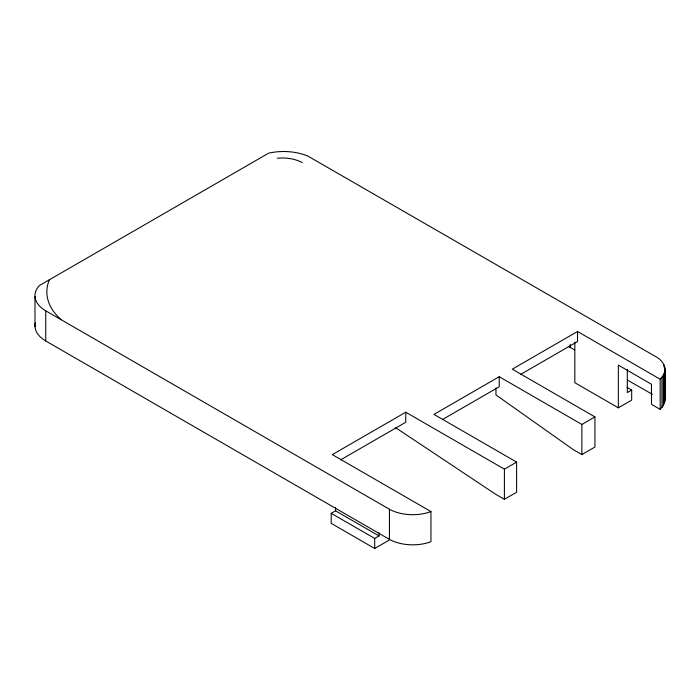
<?xml version="1.0" encoding="UTF-8"?>
<svg xmlns="http://www.w3.org/2000/svg" width="700" height="700" viewBox="0 0 700 700"><rect width="100%" height="100%" fill="white"/><g stroke="black" fill="none" stroke-linecap="round" stroke-linejoin="round"><path stroke-width="1.05" d="M335.545 507.657L335.545 510.808L331.196 513.319L331.196 523.364L374.701 548.485L389.086 540.173M374.701 548.485L374.701 538.431L379.05 535.92L379.05 532.779M495.959 387.896L495.959 394.931L573.178 449.558L581.875 454.58L594.93 447.046L594.93 416.902L581.875 424.436L499.222 376.714L433.965 414.391L516.617 462.114L516.626 492.258L504.403 499.319L504.403 469.166L405.755 412.213L405.755 422.266L340.777 459.778M405.755 412.213L332.308 454.624L430.955 511.577L430.955 541.721L427.7 542.789A33.486 19.338 0 0 1 416.973 544.679L413.236 544.827A33.486 19.338 0 0 1 389.428 539.385L45.736 340.961A37.258 21.508 0 0 1 35.333 322.849M499.222 376.714L499.222 386.767L442.47 419.527M627.025 387.415L631.68 390.066L631.68 400.12L618.336 407.82L618.336 365.12L651.481 384.256L651.49 404.346L660.188 409.369L660.188 379.225L577.526 331.502L577.526 341.556L520.782 374.316M581.875 454.58L581.875 424.436M660.188 409.369L663.32 405.554L664.851 401.433L664.851 371.289C665.805 365.61 661.85 360.509 657.344 357.551L308.123 156.222A40.889 23.642 -0.1 0 0 268.642 153.169L39.41 285.521A37.258 21.508 0 0 0 45.736 310.817L45.736 340.961M664.851 401.433L665 369.18M660.188 379.225L663.32 375.41L664.851 371.289M49.376 279.764L48.16 283.168A88.218 50.925 0 0 0 58.074 316.767L61.101 319.69M577.526 331.502L512.269 369.18L594.93 416.902M631.68 390.066L627.322 392.578L627.322 369.442M504.403 469.166L516.617 462.114M277.305 158.2C285.819 157.456 294.726 158.585 302.348 162.627M568.312 346.325L574.656 349.956M627.322 380.012L652.409 394.328M618.336 407.82L574.831 382.707L574.831 342.134M504.403 499.319L495.705 494.296L395.386 427.525M45.736 310.817L389.428 509.25A33.486 19.338 0 0 0 430.955 511.577M335.545 510.808L379.05 535.92M331.196 513.319L374.701 538.431M665 399.315L664.72 367.071M664.291 373.38L664.291 403.524M664.029 364.998L664.029 367.15M663.32 375.41L663.32 405.554M661.946 377.37L661.946 407.514M570.202 344.243L570.202 347.41M389.428 509.25L389.428 539.385M35 296.502L35 326.637"/></g></svg>
